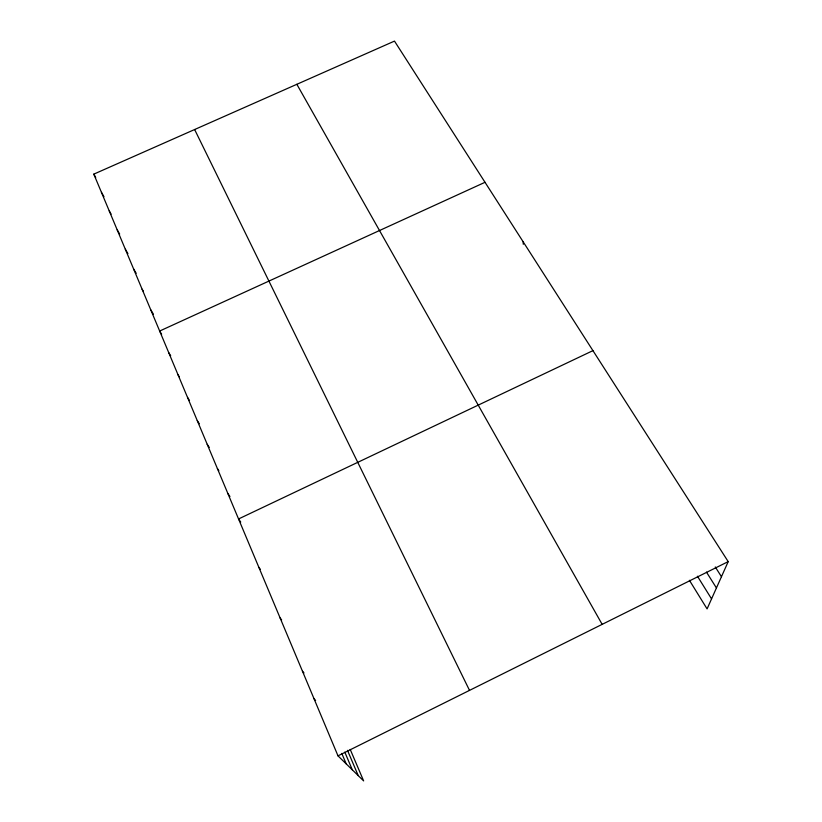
<?xml version="1.0" encoding="UTF-8"?>
<svg xmlns="http://www.w3.org/2000/svg" width="822" height="822" viewBox="0 0 822 822"><rect width="100%" height="100%" fill="white"/><g stroke="black" fill="none" stroke-linecap="round" stroke-linejoin="round"><path stroke-width="1.23" d="M350.223 749.438L363.632 780.9L337.996 755.85L93.8 174.141L394.488 41.1L728.2 561.621L707.084 608.897L689.411 580.281M337.996 755.85L728.2 561.621M592.939 350.634L238.555 518.959L240.733 522.062M485.011 182.299L159.663 331.04L161.636 334.225M313.994 698.679L315.617 700.498M302.434 671.132L303.976 672.951M280.127 618L281.648 619.942M258.858 567.334L260.348 569.358M227.848 493.467L229.934 496.509M217.398 468.581L218.827 470.687M207.206 444.291L209.25 447.384M197.249 420.576L199.325 423.772M187.529 397.406L189.522 400.52M715.274 566.964L721.459 576.715M178.025 374.77L179.371 376.908M706.468 572.102L716.435 587.966M168.746 352.659L170.688 355.772M697.446 576.222L711.554 598.889M150.796 309.894L153.447 314.24M142.114 289.221L143.388 291.327M133.626 269L136.195 273.294M125.314 249.21L127.913 253.577M117.186 229.841L119.683 234.075M109.223 210.884L111.114 214.11M101.435 192.317L103.973 196.674M93.8 174.141L95.712 177.449M296.845 84.296L602.156 624.36M194.629 129.527L469.516 690.377M347.49 750.342L358.228 775.608M344.808 752.12L352.309 769.834M341.788 753.394L346.206 763.874M523.193 241.853L523.285 244.298"/></g></svg>
